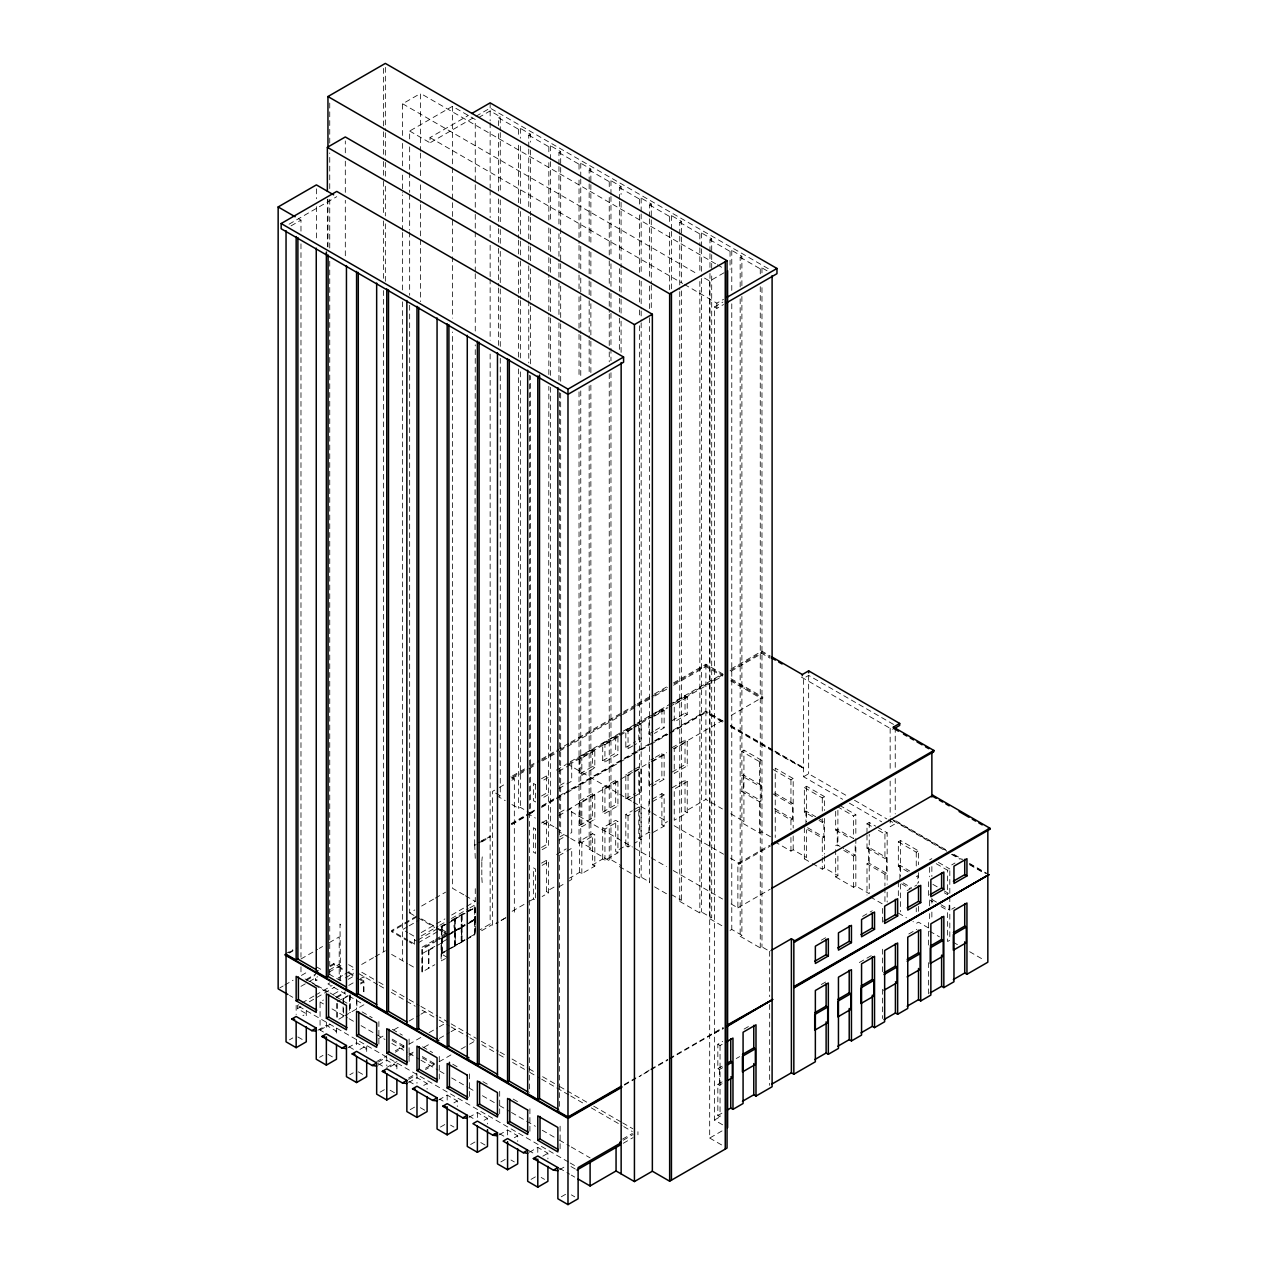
<?xml version="1.0" encoding="UTF-8"?>
<svg xmlns="http://www.w3.org/2000/svg" width="1268" height="1268" viewBox="0 0 1268 1268"><rect width="100%" height="100%" fill="white"/><g stroke="black" fill="none" stroke-linecap="round" stroke-linejoin="round"><path stroke-width="0.75" stroke-dasharray="5 3.75" d="M327.952 247.07L327.952 199.536M329.743 974.965L329.743 259.908M329.743 248.021L329.743 198.505M329.743 188.599L329.743 152.937M329.743 143.046L329.743 101.44M345.308 255.787L345.308 200.328M345.308 192.403L345.308 160.719M345.308 152.81L345.308 140.922M383.538 951.824L383.538 290.245M402.622 301.816L402.622 960.764M402.622 289.928L402.622 232.504M402.622 230.522L402.622 194.876M715.612 263.776L420.564 93.436L420.564 151.193M422.149 972.033L422.149 949.32M447.382 957.451L441.359 953.98L441.359 926.147L444.719 924.214M685.021 695.894L687.24 697.178L687.24 714.439L685.021 713.155L685.021 695.894L672.024 703.391M882.433 922.169L882.433 904.908M928.636 895.493L928.636 878.233M315.415 980.148L317 980.021L315.415 980.148L315.383 972.524M505.9 917.636L495.915 923.453L505.964 917.667M402.622 135.47L402.622 103.786L420.564 93.436M409.659 138.957L409.659 131.032L452.438 106.338L475.262 119.509L475.262 182.766M472.821 118.098L430.026 142.808L430.026 137.578L468.447 115.404M289.056 224.198L336.765 196.651M475.976 116.276L490.145 108.097L770.151 269.751M291.022 225.878L300.976 220.125L300.976 231.996M478.559 117.591L490.145 110.902L500.274 116.751L500.274 130.604M498.546 125.659L498.546 117.75L500.274 116.751M498.546 117.75L518.628 129.336L520.356 128.353L530.468 134.186L530.468 142.111M528.756 147.056L528.756 135.185L530.468 134.186M528.756 135.185L548.838 146.771L550.566 145.788L560.678 151.621L560.678 165.49M558.95 164.491L558.95 152.62L560.678 151.621M558.95 152.62L579.032 164.222L580.76 163.223L590.872 169.056L590.872 244.296M589.16 181.942L589.16 170.055L590.872 169.056M589.16 170.055L609.242 181.657L610.97 180.658L621.082 186.507L621.082 194.416M619.355 199.377L619.355 187.49L621.082 186.507M619.355 187.49L639.452 199.092L641.164 198.093L651.276 203.942L651.276 217.795M649.565 216.812L649.565 204.925L651.276 203.942M649.565 204.925L669.647 216.527L671.374 215.528L681.487 221.377L681.487 282.748M679.759 234.247L679.759 222.376L681.487 221.377M679.759 222.376L699.857 233.962L701.569 232.979L711.697 238.812L711.697 252.665M709.969 251.682L709.969 239.811L711.697 238.812M709.969 239.811L730.051 251.397L731.779 250.414L741.891 256.247L741.891 285.95M740.163 286.933L740.163 257.245L741.891 256.247M704.533 278.088L709.684 281.052L725.978 271.653M740.163 257.245L760.261 268.848L761.973 267.849L767.045 270.766M684.419 284.444L716.848 303.179L723.537 299.327M722.665 1124.827L714.423 1120.056L714.423 306.983L722.903 302.085M714.423 306.983L716.848 308.393L723.537 304.542M512.589 775.826L527.995 766.95M529.707 765.951L539.962 760.023M541.674 759.041L569.047 743.238M570.759 742.255L635.759 704.723M637.471 703.74L652.861 694.848M654.573 693.865L666.556 686.955M673.387 682.992L705.896 664.226L722.649 673.91L672.896 702.504M512.589 776.999L527.9 768.154M529.612 767.172L539.819 761.275M541.515 760.293L558.538 750.466M560.234 749.483L568.746 744.57M570.441 743.587L621.494 714.122M623.206 713.139L635.109 706.26M636.821 705.277L667.443 687.589M674.259 683.658L705.896 665.399L722.855 675.194M511.892 778.552L527.203 769.708M528.914 768.741L535.714 764.81M542.514 760.879L557.841 752.035M559.537 751.052L620.797 715.675M622.509 714.692L636.124 706.831M637.82 705.848L653.131 697.004M654.843 696.021L666.746 689.158M673.562 685.227L705.896 666.556L705.896 711.871L723.6 722.094M494.647 790.17L492.586 791.359L492.586 925.386L490.145 923.976L480.033 929.824M499.338 787.46L505.599 783.846M511.844 780.232L514.332 778.806L514.332 912.849L511.892 911.438L528.439 901.881M500.274 358.273L500.274 795.781L498.546 796.779L505.235 800.647M570.267 761.751L621.589 732.127M623.285 731.145L635.268 724.218M636.98 723.236L671.184 703.486M731.065 668.918L761.846 651.15L770.278 656.016M541.531 778.726L546.397 775.921L548.616 777.236L542.133 780.945M556.509 770.088L566.257 764.461M592.6 749.245L579.619 756.742L579.619 774.003L581.838 775.287L594.819 767.79L594.819 750.561L592.6 749.245L592.6 766.506L579.619 774.003M602.712 743.413L615.693 735.915L617.928 737.215L617.928 754.46L604.931 761.957L602.712 760.673L602.712 743.428L604.931 744.712L604.931 761.957M632.906 745.806L628.04 748.611L625.821 747.327L625.821 730.099L635.553 724.44M651.134 735.281L648.915 733.998L648.915 716.769L653.781 713.916M655.413 712.981L661.896 709.24L664.131 710.556L664.131 727.784L654.383 733.411M567.795 764.35L617.342 735.741M619.038 734.758L632.716 726.865M634.412 725.882L649.802 716.991M651.498 716.008L666.873 707.132M673.72 703.185L723.251 674.576M730.099 670.645L761.846 652.307L770.278 657.173M568.793 764.921L618.34 736.312M620.052 735.329L632.003 728.434M633.715 727.436L649.089 718.56M650.801 717.577L667.887 707.718M669.599 706.72L722.554 676.145M731.097 671.216L761.846 653.464M558.744 771.372L568.476 765.745M594.819 750.529L581.838 758.026L579.619 756.774L581.838 758.026L581.838 775.287M604.931 744.696L617.928 737.199M628.04 731.351L636.156 726.675M637.772 725.724L641.022 723.854L641.022 741.114L634.539 744.871M654.383 716.135L664.131 710.524M687.24 697.178L674.243 704.675L674.243 721.936L687.24 714.439M511.939 804.514L518.628 808.382L520.356 807.383L530.468 813.232L530.468 375.708M541.531 795.987L546.397 793.182L548.616 794.465L542.133 798.222M559.759 785.463L566.257 781.722M602.712 760.673L615.693 753.176L617.928 754.46M625.821 747.327L635.553 741.717M648.915 733.998L653.781 731.176M655.413 730.241L661.896 726.501L664.131 727.784M672.024 720.652L685.021 713.155M558.744 788.633L565.227 784.876M566.859 783.941L571.725 781.136L571.725 763.891M743.92 688.508L744.918 687.922M284.904 954.233L292.654 949.764M475.262 858.357L474.676 844.662L479.462 841.904M481.143 840.938L490.145 836.405L474.676 845.36M511.321 823.518L528.391 813.66M530.087 812.677L535.207 809.713M542.038 805.782L557.397 796.906M559.109 795.924L569.348 790.012M571.06 789.029L635.918 751.575M637.614 750.593L652.988 741.732M654.684 740.734L666.635 733.839M673.466 729.908L705.896 711.174L723.6 721.397M288.787 952.68L297.077 947.893M511.321 824.2L528.439 814.294M530.087 813.359L535.207 810.41M541.531 806.733L667.887 733.792M669.599 732.793L706.466 711.506M530.468 813.232L528.756 814.215L535.445 818.082M289.358 953.013L292.686 951.095M481.729 841.952L490.145 837.086L490.145 923.976M511.892 824.533L528.439 814.975M530.103 814.024L533.416 811.425M541.531 807.431L554.829 799.743M556.509 798.777L565.084 793.831M566.796 792.833L618.198 763.162M619.909 762.179L631.908 755.252M633.62 754.254L649.042 745.362M650.753 744.364L667.887 734.473M669.599 733.49L706.466 712.204M300.976 958.973L317.602 949.383M319.251 948.416L322.579 946.499M329.236 942.663L339.206 936.894L339.206 979.958M541.531 823.043L546.397 820.222L548.616 821.505L542.133 825.262M559.759 812.519L566.257 808.762M579.619 801.043L592.6 793.546L594.819 794.83L594.819 819.255L581.838 826.752L579.619 825.468L579.619 801.043L581.838 802.327L594.819 794.83M602.712 787.713L615.693 780.216L617.928 781.5L617.928 805.925L604.931 813.422L602.712 812.138L602.712 787.713L604.931 788.997L617.928 781.5M632.906 797.271L628.04 800.076L625.821 798.792L625.821 774.383L632.304 770.627M633.937 769.692L638.803 766.886L641.022 768.17L641.022 792.579L634.539 796.336M655.413 757.297L661.896 753.541L664.131 754.825L664.131 779.249L651.134 786.746L648.915 785.463L648.915 761.038L653.781 758.232M672.024 747.708L685.021 740.195L687.24 741.479L687.24 765.904L674.243 773.401L674.243 748.992L687.24 741.479M632.51 772.37L567.842 809.713L632.463 847.008M634.222 771.388L649.533 762.543M651.229 761.561L666.556 752.716M673.356 748.786L722.712 720.303M731.224 715.39L762.861 697.115L761.846 698.858L730.685 680.868M558.744 815.673L565.227 811.916M566.859 810.981L571.725 808.176L571.725 832.6L566.859 835.406M625.821 774.383L628.04 775.667L632.906 772.846M634.539 771.911L641.022 768.17M664.131 754.825L651.134 762.322L648.915 761.038M893.544 724.424L808.651 675.416L803.547 678.348L803.547 776.729L842.602 799.268M553.926 826.768L550.566 824.818L548.838 825.817L542.133 821.949M279.816 987.899L283.144 985.981M284.809 985.014L293.114 980.212M301.435 975.425L308.076 971.573M409.659 305.239L409.659 912.928L414.794 909.964M421.642 906.018L433.624 899.107M435.336 898.109L445.591 892.181M560.678 393.143L560.678 830.667L558.95 831.665L568.999 837.451M306.46 979.356L314.987 974.426M330.346 965.566L333.753 963.601L345.308 970.258M416.681 916.051L391.432 930.617L407.725 940.032M306.46 980.322L314.987 975.409M330.346 966.533L333.753 964.568L343.66 970.289M416.681 917.018L391.432 931.6L407.725 941.014M300.976 986.345L307.617 982.51M309.281 981.543L317.602 976.74M329.236 970.02L339.206 964.266M541.531 847.452L546.397 844.646L548.616 845.93L548.838 386.328M559.759 836.928L566.257 833.187M579.619 825.468L592.6 817.971L594.819 819.255M602.712 812.138L615.693 804.641L617.928 805.925M625.821 798.792L635.553 793.182M648.915 785.463L653.781 782.641M655.413 781.706L661.896 777.966L664.131 779.249M672.024 772.117L685.021 764.62L687.24 765.904M407.519 926.765L402.622 929.587L407.725 932.535M409.152 925.814L418.931 920.172M328.998 972.176L343.676 963.696M542.133 849.687L548.616 845.93M558.744 840.098L565.227 836.341M329.743 982.874L327.952 983.92L363.964 1004.716L344.944 1015.684M338.144 978.024L343.184 975.124M344.864 974.141L353.281 969.291M361.681 964.441L373.458 957.641M375.138 956.674L385.345 950.778M421.277 932.566L434.781 924.768M436.461 923.801L444.894 918.935M451.646 915.036L475.262 901.405L475.262 885.73M541.531 863.143L546.397 860.338L548.616 861.622L548.616 892.799L542.133 896.539M556.509 854.489L566.257 848.863M579.619 872.336L579.619 841.16L592.6 833.662L594.819 834.946L594.819 866.123L581.838 873.62L579.619 872.336L569.49 878.169M602.712 858.991L602.712 827.814L615.693 820.317L617.928 821.601L617.928 852.778L604.931 860.275L602.712 858.991L592.6 864.839L592.6 833.662M619.069 849.56L625.821 845.661L625.821 814.484L632.304 810.727M633.937 809.792L638.803 806.987L641.022 808.271L641.022 839.448L634.539 843.188M652.164 799.268L661.896 793.641L664.131 794.925L664.131 826.102L651.134 833.599L648.915 832.315L638.803 838.164L638.803 806.987M672.024 787.808L685.021 780.295L687.24 781.579L687.24 812.772L674.243 820.269L674.243 789.092L687.24 781.579M313.893 996.046L297.457 1005.54L297.457 1008.646L306.285 1013.734L302.909 1015.684M315.558 995.095L332.184 985.49M329.062 974.093L340.506 980.703L343.755 978.817M345.387 977.866L353.55 973.158M570.663 838.417L579.032 843.252L580.76 842.269L590.872 848.102L590.872 384.854M542.133 865.362L548.616 861.622M558.744 855.773L565.227 852.033M566.859 851.082L571.725 848.276L571.725 879.453L566.859 882.274M579.619 841.16L581.838 842.443L594.819 834.946M602.712 827.814L604.931 829.098L617.928 821.601M625.821 814.484L628.04 815.768L632.906 812.946M634.539 812.011L641.022 808.271M664.131 794.925L651.134 802.422L648.915 801.138L648.915 832.315M421.261 935.942L438.046 926.242M439.727 925.275L444.767 922.359M451.487 918.492L468.288 908.791M469.952 907.825L478.353 902.975M743.92 750.101L741.685 751.385L759.627 761.735L761.846 760.451L743.92 750.101L743.92 821.379L741.685 822.663L759.627 833.013L761.846 831.729L773.559 838.497M297.457 1008.646L300.849 1006.681M309.313 1001.799L334.72 987.122M348.272 979.308L353.36 976.36M451.424 920.346L464.849 912.595M466.513 911.629L474.898 906.779M418.091 939.921L441.644 926.322L441.644 929.285L418.091 942.885M448.254 934.579L441.93 937.892L441.93 926.48L447.969 922.993M451.566 920.917L454.879 919.348L454.879 930.76L448.84 934.247M455.164 918.856L461.489 915.528L461.489 926.94C450.885 939.382 452.121 914.371 461.489 915.528M465.087 924.863L461.774 926.433L461.774 915.036L464.801 913.293M468.383 911.216L474.707 907.888L474.707 919.3L468.669 922.787M441.93 926.48L448.254 923.167M448.84 922.835L454.879 919.348M461.774 915.036L465.087 913.451M468.669 911.375L474.707 907.888M323.467 1032.025L320.059 1030.06L320.059 1001.974L323.435 1000.024M333.563 994.175L340.315 990.276M348.763 985.394L353.835 982.478M360.587 978.579L363.964 976.629L363.964 981.036L360.556 983.001M589.16 385.837L589.16 849.1L590.872 848.102M433.925 940.365L422.149 947.164L422.149 948.353L433.925 941.553M435.606 939.398L445.702 933.565M336.67 996.791L345.197 991.861M336.67 997.757L345.197 992.844M360.556 983.984L363.964 982.003L363.964 993.351M435.606 940.571L445.702 934.754M437.286 940.587L422.022 949.399L422.022 972.096L434.829 964.71M438.966 939.604L447.382 934.754L436.43 928.43M451.566 932.329L454.879 930.76M455.164 930.252L461.489 926.94M461.774 926.433L464.801 924.689M469.905 921.741L474.707 919.3M448.254 949.669L441.93 952.981L441.93 938.558L444.957 936.814M448.539 934.738L454.879 931.409L454.879 945.849L448.84 949.336M455.164 930.918L461.489 927.605L461.489 942.029L455.45 945.516L455.164 930.918L461.489 927.605M465.087 939.953L461.774 941.522L461.774 927.098L464.801 925.355M468.383 923.278L474.707 919.966L474.707 934.389L468.669 937.876M441.93 938.558L448.254 935.229M448.84 934.912L454.879 931.409M461.774 927.098L465.087 925.529M468.669 923.453L474.707 919.966M337.462 1001.641L347.955 995.57M343.073 998.962L349.477 995.269L349.477 1013.069M434.829 946.34L422.355 953.536L422.355 971.906M446.653 939.509L441.106 942.71L441.106 961.081L445.496 958.545M428.6 950.493L434.829 946.895M436.889 945.706L441.438 943.075M761.196 785.241L743.27 774.891L741.685 775.794L759.627 786.16L761.196 785.241L761.196 800.932L759.627 801.836L741.685 791.486L743.27 790.566L761.196 800.932M289.421 1039.871L292.797 1037.921M530.103 900.914L533.416 899.012L535.635 900.296L535.635 869.119L533.416 867.835L533.416 899.012M546.397 860.338L546.397 891.515L556.509 885.666M661.896 793.641L661.896 824.818L666.952 821.902M685.021 780.295L685.021 811.488L705.896 799.426L722.427 808.968M441.93 952.981L444.957 951.238M448.539 949.161L454.879 945.849M455.164 945.342L461.489 942.029M461.774 941.522L464.801 939.778M469.905 936.83L474.707 934.389M441.359 953.98L444.719 952.046M451.424 948.163L464.849 940.412M466.513 939.445L474.898 934.611M481.618 930.728L491.73 924.895M558.744 886.95L565.227 883.21M625.821 845.661L628.04 846.945L632.906 844.139M589.16 849.1L609.242 860.687L610.97 859.704L621.082 865.537M317.935 1030.202L326.367 1025.336L336.48 1031.169L333.104 1033.119M320.059 1030.06L330.029 1024.306M338.857 1019.203L343.438 1016.556L343.438 1006.665M803.547 768.234L775.192 752.542M773.02 769.47L790.947 779.82L793.182 778.536L793.182 828.036M803.547 776.729L808.651 773.781L847.706 796.32M319.631 1057.306L322.991 1055.372M634.428 875.237L639.452 878.138L641.164 877.139L649.596 882.005M348.145 1047.637L356.577 1042.771L366.69 1048.604L363.314 1050.554M812.503 816.687L804.34 811.98L804.34 787.555L806.575 786.271L824.501 796.621L824.501 810.49M359.938 1049.413L366.69 1045.514L366.69 1054.231M378.641 1038.619L383.76 1035.655L383.76 1034.292M393.888 1029.806L400.64 1025.907M409.089 1021.041L419.217 1015.192M420.913 1014.21L427.665 1010.311M773.02 793.895L790.947 804.245L792.532 803.326L792.532 819.017L790.947 819.92L774.653 810.506M804.34 787.555L822.282 797.905L824.501 796.621M804.34 811.98L805.925 811.06L815.704 816.719M349.825 1074.757L353.201 1072.807M376.659 1061.585L386.851 1055.705M395.347 1050.807L403.842 1045.894L403.842 1047.257L395.315 1052.186M378.339 1061.982L386.772 1057.116L386.772 1065.817M408.914 1044.325L422.418 1036.527M429.17 1032.628L437.619 1027.762M439.314 1026.779L447.747 1021.913L439.378 1017.079M378.339 1065.072L386.772 1060.207L396.884 1066.039L393.524 1067.989M731.081 903.941L737.881 907.872L737.881 863.635L769.676 845.28M386.772 1067.434L396.963 1061.554M408.867 1054.675L413.97 1051.727L413.97 1053.09L408.835 1056.054M737.881 863.635L738.879 864.205L770.579 845.915M390.148 1066.848L396.884 1062.949L396.884 1071.666M424.098 1047.241L430.851 1043.342M439.299 1038.476L449.427 1032.628M451.107 1031.645L457.875 1027.746M679.759 291.656L679.759 901.405L681.487 900.407L681.487 290.657M819.017 820.444L822.282 822.33L823.851 821.41L823.851 837.102L822.282 838.005L805.972 828.606M774.653 841.698L790.947 851.113L793.182 849.814L806.575 857.548L806.575 829.827M837.308 806.575L853.602 815.99L855.837 814.706L855.837 836.5M380.035 1092.192L385.092 1089.275M835.675 811.282L835.675 830.065L837.245 829.145L853.554 838.56L853.602 815.99M408.565 1078.054L417.061 1073.14M425.557 1068.242L434.052 1063.329L434.052 1064.692L425.509 1069.621M408.55 1079.417L416.982 1074.551L416.982 1083.268M439.124 1061.776L450.933 1054.944M461.076 1049.096L467.829 1045.197M469.509 1044.214L476.261 1040.315M679.759 901.405L699.857 913.008L701.569 912.009L711.697 917.858L711.697 272.462M408.55 1082.507L416.982 1077.641L427.094 1083.49L427.094 1089.101M804.34 827.655L804.34 858.832L806.575 857.548M866.995 833.124L866.995 823.725L869.23 822.441L875.744 826.213M835.675 845.74L837.245 844.837L843.775 848.593M709.969 273.46L709.969 918.84L711.697 917.858M423.718 1085.424L427.094 1083.49M737.881 907.872L770.215 889.201M812.503 863.54L822.282 869.198L824.501 867.914L837.894 875.633L837.894 853.855M878.407 830.318L884.937 834.075L887.156 832.791L887.156 884.287M410.23 1109.627L415.286 1106.71M866.995 834.994L866.995 848.149L868.58 847.23L886.506 857.596L886.506 873.272L884.937 874.191L866.995 863.825L866.995 895.018M843.822 850.448L853.602 856.106L855.187 855.187L855.187 843.426M730.051 930.443L731.779 929.444L741.891 935.293L741.891 295.84M438.744 1099.942L447.176 1095.076L457.288 1100.925L457.288 1106.536M835.675 849.639L835.675 876.917L837.894 875.633M908.11 871.877L898.33 866.234L898.33 841.809L900.549 840.525L918.492 850.891L918.492 864.744M740.163 298.82L740.163 936.275L741.891 935.293M866.995 863.825L868.58 862.922L886.506 873.272M453.928 1102.875L457.288 1100.925M866.995 848.149L884.937 858.499L886.506 857.596M835.675 876.917L853.602 887.283L855.837 885.999L869.23 893.718L869.23 834.328M440.44 1127.062L445.496 1124.145M898.33 841.809L916.257 852.175L918.492 850.891M898.33 866.234L899.9 865.315L909.679 870.973M740.163 936.275L760.261 947.878L761.973 946.879L769.66 951.317L772.228 949.843M468.954 1117.393L477.386 1112.511L487.498 1118.36L487.498 1123.971M929.65 859.894L931.869 858.61M484.122 1120.31L487.498 1118.36M916.257 876.584L917.842 875.681L917.842 883.527M821.252 940.222L826.118 937.417M862.573 916.368L872.321 910.741M907.159 890.627L916.891 885.001M951.729 864.887L954.978 863.017M470.634 1144.497L475.69 1141.58M936.18 863.666L947.592 870.26L949.811 868.976L949.811 894.717M499.148 1134.828L507.58 1129.962L517.709 1135.795L517.709 1141.422M514.332 1137.745L517.709 1135.795M929.65 905.843L929.65 900.011L931.235 899.091L939.382 903.799M624.411 1084.441L635.823 1077.848M649.216 1070.113L639.088 1076.659L649.216 1070.81M650.896 1069.146L667.776 1059.398M669.472 1058.431L722.903 1027.587M624.411 1085.123L635.823 1078.529M650.896 1069.827L667.776 1060.08M669.472 1059.113L723.473 1027.904M714.423 1033.166L723.473 1028.602M500.844 1161.932L505.9 1159.015M941.062 906.588L947.592 910.361L949.161 909.441L949.161 901.611M529.358 1152.263L537.79 1147.397L547.903 1153.23L547.903 1158.857M722.633 1067.704L719.4 1069.574L717.831 1068.67L717.831 1044.246L722.665 1041.44M744.078 1029.077L748.928 1026.287M821.252 984.539L826.118 981.717M859.339 962.539L872.321 955.042M908.776 933.993L916.891 929.317M951.729 909.204L954.978 907.317M717.831 1044.246L720.05 1045.529L723.283 1043.659M542.847 1156.162L547.903 1153.23M717.831 1068.67L722.665 1065.865M531.038 1179.383L536.11 1176.45M559.568 1169.698L566.305 1165.799M622.572 1139.108L632.367 1133.465M720.05 1045.529L720.05 1116.807L717.831 1115.523L717.831 1084.346L722.665 1081.556M623.27 1140.186L633.049 1134.527M717.831 1084.346L719.4 1085.265L722.633 1083.395M623.27 1143.276L633.049 1137.634M561.249 1196.818L567.985 1192.919M717.831 1115.523L721.92 1113.161M714.423 1120.056L720.05 1116.807M709.684 281.052L709.684 1138.046L725.978 1128.631M736.217 1058.526L739.672 1056.624M717.323 264.758L722.475 267.738M402.622 103.786L697.669 274.126M430.026 137.578L682.707 283.461M409.659 131.032L430.026 142.808M298.535 218.73L300.976 220.125M760.848 652.877L770.072 658.219M801.328 677.064L892.371 729.623M731.018 678.745L762.861 697.115M731.351 680.092L762.861 698.288M704.881 665.969L722.427 676.098M730.447 725.359L773.29 750.085M775.002 751.084L804.134 767.901M895.858 820.856L945.563 849.544M954.138 854.505L962.697 859.45M969.56 863.397L986.694 873.303M730.447 726.041L773.528 750.894M775.002 751.765L804.134 768.582M890.722 818.573L946.546 850.78M952.411 854.204L961.382 859.355M969.56 864.094L986.187 873.668M722.427 722.078L705.896 712.521L705.896 799.426M730.685 726.849L773.528 751.575M893.48 820.84L946.546 851.478M951.46 854.315L959.733 859.086M969.655 864.808L984.523 873.398M854.489 800.251L886.744 818.874M888.44 819.857L895.24 823.772L890.152 826.72L890.152 818.906M849.401 803.183L881.656 821.807M793.182 778.536L775.239 768.186L775.239 837.482M839.527 805.291L855.837 814.706M877.377 827.148L887.156 832.791M938.399 862.383L949.811 868.976M866.995 823.725L871.893 826.546M648.915 716.737L651.134 718.053M774.589 792.976L792.532 803.326M817.337 817.654L823.851 821.41M932.868 884.351L937.749 887.172M944.28 890.944L949.161 893.766M835.675 830.065L850.352 838.528M944.327 892.799L947.592 894.669L947.592 870.26M638.803 722.57L641.022 723.854L638.803 722.601L638.803 739.83L641.022 741.114M774.589 808.667L792.532 819.017M807.558 827.687L823.851 837.102M845.407 849.544L855.187 855.187M903.165 882.893L911.312 887.6M941.014 904.734L949.161 909.441M901.58 883.796L909.742 888.503M929.65 900.011L932.915 901.881M625.821 730.067L628.04 731.382L628.04 748.611M730.685 813.739L743.92 821.379M928.525 927.97L918.492 922.169L916.257 923.453L912.992 921.567M953.124 942.156L958.085 945.025M969.655 951.713L984.523 960.304M804.34 858.832L810.87 862.605M870.26 896.888L883.305 904.417M898.33 913.103L906.477 917.81M929.65 931.188L939.43 936.83M685.021 811.488L687.24 812.772M641.022 792.579L638.803 791.295L638.803 766.886M592.6 766.506L594.819 767.79M566.844 763.732L617.944 793.229M619.64 794.212L631.575 801.107M633.271 802.089L650.31 811.916M652.006 812.899L667.333 821.743M674.148 825.69L723.553 854.204M730.368 858.135L739.83 863.666M661.896 824.818L664.131 826.102M638.803 838.164L641.022 839.448M510.893 776.824L514.332 778.806M634.159 847.991L649.454 856.819M651.166 857.802L666.461 866.646M673.26 870.561L722.57 899.028M617.928 852.778L615.693 851.494L615.693 820.317M495.661 793.134L500.274 795.781M555.622 827.75L560.678 830.667M671.374 894.574L681.487 900.407M619.355 866.535L632.748 874.27M654.589 886.871L669.647 895.573M709.969 918.84L723.362 926.575M592.6 864.839L594.819 866.123M490.145 837.086L489.575 836.072M474.676 844.662L475.262 344.864M546.397 891.515L548.616 892.799M481.824 861.178L482.268 856.883M481.824 862.161L481.824 868.881M481.824 869.864L481.824 876.584M481.824 877.583L482.268 884.24M714.423 1032.485L714.994 1033.499M463.85 894.812L452.438 888.234L452.438 331.994M465.483 895.763L475.262 901.405M441.644 929.285L445.956 931.774M421.61 918.904L434.781 926.496M436.43 927.447L447.382 933.771M409.659 912.928L415.888 916.526M418.329 917.969L434.781 927.479M409.437 933.517L414.541 936.466L414.541 944.929L409.437 941.997M414.541 939.81L416.395 940.888M409.437 941.014L414.541 943.963M391.622 954.408L407.504 963.585M409.136 964.52L415.635 968.276M709.684 1138.046L722.3 1145.321M340.569 925.022L339.998 924.007L340.506 980.703M348.589 964.663L353.518 967.5M361.808 972.287L377.008 981.067M378.704 982.034L385.456 985.933M392.208 989.832L407.408 998.613M409.089 999.58L419.217 1005.429M420.913 1006.412L437.714 1016.112M451.123 1023.862L464.564 1031.613M466.244 1032.58L476.277 1038.381M481.364 1041.313L498.387 1051.14M500.083 1052.123L505.187 1055.071M512.003 1059.002L527.314 1067.846M529.01 1068.829L535.825 1072.76M542.625 1076.69L557.952 1085.535M559.648 1086.517L586.878 1102.225M593.693 1106.156L620.924 1121.879M622.62 1122.862L632.827 1128.758M358.432 973.428L377.626 984.523M379.338 985.505L384.473 988.469M391.305 992.416L415.238 1006.221M422.07 1010.168L437.444 1019.044M439.156 1020.043L449.411 1025.955M451.123 1026.937L468.209 1036.812M469.921 1037.795L475.056 1040.759M481.888 1044.705L497.262 1053.581M498.974 1054.58L505.805 1058.526M512.652 1062.473L528.027 1071.349M529.739 1072.332L539.994 1078.26M541.705 1079.242L569.047 1095.029M570.759 1096.012L584.437 1103.905M591.268 1107.852L622.033 1125.619M623.745 1126.602L632.288 1131.532M348.684 972.207L353.756 975.14M360.556 979.07L363.964 981.036M348.684 973.19L353.756 976.122M357.148 978.072L363.964 982.003M316.398 966.787L322.674 970.4M309.82 981.289L328.285 991.941M329.965 992.907L334.99 995.824M305.081 978.959L316.794 985.727M335.291 996.394L347.004 1003.162M362.141 1011.896L372.19 1017.697M392.351 1029.347L402.384 1035.132M422.545 1046.782L432.594 1052.583M452.755 1064.217L457.78 1067.117M482.949 1081.652L487.974 1084.552M513.16 1099.087L518.184 1101.987M314.86 985.173L326.605 991.956M392.129 1039.126L403.842 1045.894M422.339 1056.561L434.052 1063.329M392.129 1040.489L403.842 1047.257M422.339 1057.924L434.052 1064.692M320.059 1001.974L323.467 1003.939M332.01 1008.884L347.4 1017.76M349.112 1018.743L354.232 1021.707M361.079 1025.654L384.997 1039.459M391.828 1043.405L407.218 1052.297M408.93 1053.28L419.185 1059.208M420.897 1060.191L437.983 1070.049M439.695 1071.048L444.814 1073.996M451.646 1077.943L467.036 1086.834M468.748 1087.817L475.579 1091.764M482.411 1095.71L497.801 1104.586M499.513 1105.569L509.768 1111.497M511.464 1112.48L535.397 1126.301M542.229 1130.248L557.619 1139.124M559.331 1140.106L569.586 1146.034M571.282 1147.017L590.096 1157.874M289.564 995.443L292.829 997.33M568.444 1162.011L296.157 1004.795L296.157 1014.543M570.156 1162.994L576.956 1166.925M570.98 1166.56L575.466 1169.144M349.112 1046.829L354.232 1049.793M378.165 1063.614L383.285 1066.562M408.93 1081.366L414.05 1084.33M439.695 1099.134L443.103 1101.1M468.748 1115.903L473.867 1118.867M499.513 1133.671L504.632 1136.619M528.566 1150.441L533.685 1153.405M559.331 1168.193L569.586 1174.12M571.282 1175.103L574.705 1177.084M297.853 1036.955L302.909 1039.871M328.047 1054.39L333.104 1057.306M358.258 1071.825L366.69 1076.69M390.148 1090.242L396.884 1094.141M420.342 1107.677L427.094 1111.576M450.552 1125.112L453.928 1127.062M480.746 1142.547L485.818 1145.48M510.956 1159.998L514.332 1161.932M541.167 1177.433L544.527 1179.383M571.361 1194.868L574.737 1196.818M949.811 896.698L949.811 940.254L947.592 941.538L947.592 910.361M931.869 866.535L931.869 876.442M931.869 898.22L931.869 904.163M931.869 912.072L931.869 919.997M929.65 867.407L929.65 876.806M929.65 913.642L929.65 921.44M928.636 922.533L928.636 946.958M928.636 962.634L928.636 993.811M918.492 872.669L918.492 882.56M918.492 906.319L918.492 912.263M916.257 852.175L916.257 867.201M916.257 907.856L916.257 911.755M900.549 840.525L900.549 876.172M900.549 884.097L900.549 911.819M899.9 865.315L899.9 881.006M898.33 881.91L898.33 897.506M895.24 727.372L895.24 768.693M895.24 778.52L895.24 813.929M890.152 728.339L890.152 771.324M890.152 781.104L890.152 816.259M887.156 892.196L887.156 902.103M884.937 834.075L884.937 858.499M884.937 874.191L884.937 885.872M884.937 887.822L884.937 901.469M882.433 949.209L882.433 973.634M882.433 989.309L882.433 1018.537M869.23 822.441L869.23 832.347M868.58 847.23L868.58 862.922M855.837 838.465L855.837 885.999M853.602 856.106L853.602 887.283M837.894 810.3L837.894 845.93M837.245 829.145L837.245 844.837M824.501 818.399L824.501 854.046M824.501 856.027L824.501 867.914M822.282 797.905L822.282 811.06M822.282 818.573L822.282 822.33M822.282 838.005L822.282 855.551M822.282 857.501L822.282 869.198M808.651 675.416L808.651 773.781M806.575 786.271L806.575 821.918M805.925 811.06L805.925 824.786M793.182 835.961L793.182 849.814M790.947 779.82L790.947 804.245M790.947 819.92L790.947 829.668M790.947 837.466L790.947 851.113M769.66 951.317L769.66 996.648M769.66 1004.541L769.66 1085.36M761.973 267.849L761.973 273.793M761.973 287.646L761.973 946.879M760.261 268.848L760.261 276.757M760.261 286.663L760.261 947.878M759.627 761.735L759.627 786.16M759.627 801.836L759.627 833.013M743.27 774.891L743.27 790.566M738.879 863.048L738.879 864.205M731.779 250.414L731.779 291.989M731.779 303.86L731.779 929.444M730.051 251.397L730.051 269.228M719.4 1069.574L719.4 1085.265M716.848 303.179L716.848 308.393M711.697 254.646L711.697 270.48M709.969 253.663L709.969 271.479M705.896 664.226L705.896 665.399M701.569 232.979L701.569 246.832M701.569 248.813L701.569 276.519M701.569 278.5L701.569 912.009M699.857 233.962L699.857 245.849M699.857 247.831L699.857 273.555M699.857 281.48L699.857 913.008M685.021 740.195L685.021 764.62M679.759 236.228L679.759 289.675M671.374 215.528L671.374 229.397M671.374 231.378L671.374 290.768M669.647 216.527L669.647 224.452M669.647 232.361L669.647 289.786M661.896 709.272L661.896 726.501M661.896 753.541L661.896 777.966M651.276 219.776L651.276 283.129M651.276 285.11L651.276 310.834M649.565 218.793L649.565 278.183M649.565 286.092L649.565 309.852M649.565 317.777L649.565 883.97M641.164 198.093L641.164 211.962M641.164 213.927L641.164 273.333M641.164 281.242L641.164 308.964M641.164 310.945L641.164 320.836M641.164 322.817L641.164 877.139M639.452 199.092L639.452 207.017M639.452 214.926L639.452 272.335M639.452 280.26L639.452 302.038M639.452 309.947L639.452 317.872M639.452 325.797L639.452 878.138M637.947 1131.706L637.947 1134.797M628.04 775.667L628.04 800.076M628.04 815.768L628.04 846.945M621.082 202.341L621.082 267.675M621.082 269.64L621.082 297.362M621.082 299.343L621.082 313.196M621.082 321.121L621.082 352.789M619.355 201.358L619.355 260.748M619.355 268.657L619.355 296.379M619.355 298.36L619.355 316.176M619.355 318.157L619.355 349.825M615.693 735.931L615.693 753.176M615.693 780.216L615.693 804.641M610.97 180.658L610.97 194.511M610.97 196.492L610.97 255.882M610.97 263.807L610.97 291.529M610.97 293.51L610.97 311.326M610.97 313.307L610.97 360.809M610.97 372.697L610.97 859.704M609.242 181.657L609.242 189.566M609.242 197.491L609.242 258.862M609.242 260.843L609.242 284.603M609.242 292.512L609.242 312.308M609.242 314.29L609.242 349.936M609.242 351.902L609.242 361.808M609.242 373.68L609.242 860.687M604.931 788.997L604.931 813.422M604.931 829.098L604.931 860.275M592.6 793.546L592.6 817.971M590.872 252.205L590.872 273.983M590.872 281.908L590.872 295.761M590.872 303.686L590.872 339.317M590.872 341.298L590.872 372.966M589.16 183.908L589.16 243.297M589.16 251.222L589.16 278.944M589.16 280.925L589.16 298.741M589.16 300.722L589.16 338.334M589.16 340.315L589.16 373.965M581.838 802.327L581.838 826.752M581.838 842.443L581.838 873.62M580.76 163.223L580.76 177.076M580.76 179.057L580.76 238.447M580.76 246.372L580.76 270.132M580.76 278.041L580.76 293.875M580.76 295.856L580.76 333.484M580.76 335.449L580.76 379.005M580.76 390.893L580.76 842.269M579.032 164.222L579.032 172.131M579.032 180.056L579.032 243.408M579.032 245.39L579.032 273.096M579.032 275.077L579.032 288.93M579.032 296.855L579.032 332.485M579.032 334.467L579.032 378.022M579.032 391.875L579.032 843.252M560.678 167.455L560.678 278.326M560.678 286.251L560.678 321.882M560.678 323.863L560.678 381.272M560.107 1126.19L560.107 1150.615M559.6 392.604L559.6 1110.182M558.95 166.473L558.95 225.862M558.95 233.787L558.95 261.509M558.95 263.475L558.95 281.306M558.95 283.271L558.95 314.955M558.95 322.88L558.95 380.289M550.566 145.788L550.566 159.641M550.566 161.622L550.566 221.012M550.566 228.937L550.566 256.643M550.566 258.624L550.566 272.493M550.566 280.402L550.566 316.033M550.566 318.014L550.566 375.423M550.566 387.311L550.566 824.818M548.838 146.771L548.838 154.696M548.838 162.621L548.838 220.03M548.838 227.939L548.838 249.717M548.838 257.642L548.838 277.438M548.838 279.42L548.838 315.05M548.838 317.032L548.838 376.422M546.397 775.953L546.397 793.182M546.397 820.222L546.397 844.646M537.79 1147.397L537.79 1153.008M530.468 150.02L530.468 215.354M530.468 217.335L530.468 245.057M530.468 247.022L530.468 260.891M530.468 268.8L530.468 304.447M530.468 306.428L530.468 363.837M529.897 1108.755L529.897 1133.18M529.39 375.154L529.39 1092.747M528.756 149.038L528.756 208.428M528.756 216.352L528.756 244.058M528.756 246.04L528.756 263.855M528.756 265.836L528.756 362.854M520.356 128.353L520.356 138.244M520.356 146.169L520.356 203.577M520.356 211.487L520.356 239.208M520.356 241.189L520.356 259.005M520.356 260.986L520.356 298.598M520.356 300.579L520.356 357.988M520.356 371.857L520.356 807.383M518.628 129.336L518.628 137.261M518.628 145.186L518.628 206.557M518.628 208.523L518.628 238.226M518.628 240.207L518.628 254.06M518.628 261.985L518.628 297.615M518.628 299.597L518.628 358.987M518.628 368.893L518.628 808.382M507.58 1129.962L507.58 1135.573M500.274 132.585L500.274 191.975M500.274 199.9L500.274 221.678M500.274 229.587L500.274 243.456M500.274 251.365L500.274 287.012M500.274 288.977L500.274 346.402M499.687 1091.32L499.687 1115.745M498.546 133.584L498.546 190.993M498.546 198.917L498.546 226.623M498.546 228.605L498.546 246.42M498.546 248.401L498.546 286.013M498.546 287.994L498.546 345.403M490.145 102.867L490.145 108.097M490.145 110.902L490.145 120.793M490.145 122.774L490.145 187.997M490.145 189.978L490.145 217.652M490.145 225.561L490.145 237.417M490.145 245.326L490.145 276.963M490.145 278.944L490.145 340.22M490.145 354.057L490.145 836.405M477.386 1112.511L477.386 1118.138M475.262 184.748L475.262 212.422M475.262 214.403L475.262 271.717M475.262 273.698L475.262 331.027M474.422 907.73L474.422 919.126M474.422 919.791L474.422 934.215M469.493 1073.885L469.493 1098.294M462.059 915.195L462.059 926.607M462.059 927.273L462.059 941.696M461.203 915.369L461.203 926.765M461.203 927.431L461.203 941.855M455.45 919.015L455.45 930.427M455.45 931.092L455.45 945.516M454.578 919.173L454.578 930.585M454.578 931.251L454.578 945.674M452.438 106.338L452.438 165.728M452.438 167.709L452.438 254.805M452.438 256.786L452.438 318.141M447.176 1095.076L447.176 1100.703M442.215 926.654L442.215 938.066M442.215 938.716L442.215 953.156M441.438 942.52L441.438 960.89M439.283 1056.45L439.283 1080.859M428.933 949.732L428.933 968.102M428.6 949.938L428.6 968.292M420.564 153.174L420.564 176.918M420.564 184.843L420.564 202.658M420.564 204.639L420.564 301.625M409.659 146.882L409.659 170.625M409.659 172.607L409.659 192.403M409.659 194.384L409.659 230.015M409.659 231.996L409.659 295.333M409.089 1038.999L409.089 1063.424M402.622 143.395L402.622 167.154M402.622 175.079L402.622 192.894M385.345 67.362L385.345 130.747M385.345 132.728L385.345 160.45M385.345 162.431L385.345 178.281M385.345 186.206L385.345 215.925M385.345 223.85L385.345 281.29M383.538 68.393L383.538 129.796M383.538 131.777L383.538 159.514M383.538 161.496L383.538 179.327M383.538 181.308L383.538 212.992M383.538 220.917L383.538 278.358M378.878 1021.564L378.878 1045.989M363.599 986.552L363.599 993.89M356.879 1000.88L356.879 1008.789M356.577 1039.681L356.577 1048.382M356.53 999.105L356.53 1009.011M350.19 994.857L350.19 1012.656M349.825 995.063L349.825 1012.863M343.438 998.185L343.438 1004.684M343.073 998.407L343.073 1004.89M343.073 1006.871L343.073 1016.762M337.462 1003.479L337.462 1020.011M336.67 1003.432L336.67 1020.471M336.48 1028.079L336.48 1036.796M333.753 963.601L333.753 964.568M327.366 199.139L327.366 246.642M326.367 1022.246L326.367 1030.947M316.398 188.837L316.398 198.743M316.398 206.652L316.398 240.302M306.285 1010.644L306.285 1019.345M300.976 243.852L300.976 957.166M300.976 966.802L300.976 974.616M535.635 784.734L533.416 783.418L533.416 800.679L535.635 801.962L535.635 784.734M535.635 829.003L533.416 827.719L533.416 852.144L535.635 853.427L535.635 829.003M475.294 907.555L475.294 918.967L475.294 907.555M475.294 919.633L475.294 934.056L475.294 919.633"/><path stroke-width="1.5" d="M327.366 191.214L327.366 147.31L345.308 136.96L652.354 314.242L652.354 1171.22L669.647 1181.205L727.039 1148.063L727.039 260.685L385.345 63.4L327.952 96.542L327.952 148.039M837.815 947.925L849.211 941.347L849.211 925.751M851.446 942.631L851.446 925.355L838.449 932.852L838.449 950.128L851.446 942.631L849.211 941.347M860.956 934.564L872.321 928.002L872.321 912.659M874.54 929.285L874.54 912.025L861.558 919.522L861.558 936.783L874.54 929.285L872.321 928.002M884.05 921.218L895.414 914.672L895.414 899.329M897.649 915.956L897.649 898.695L884.652 906.192L884.652 923.453L897.649 915.956L895.414 914.672M907.159 907.888L918.523 901.326L918.523 885.983M920.742 902.61L920.742 885.349L907.761 892.846L907.761 910.107L920.742 902.61L918.523 901.326M930.252 894.558L941.617 887.996L941.617 872.653M943.836 889.28L943.836 872.019L930.855 879.516L930.855 896.777L943.836 889.28L941.617 887.996M953.362 881.212L964.726 874.651L964.726 859.308M966.945 875.934L966.945 858.674L953.964 866.171L953.964 883.431L966.945 875.934L964.726 874.651M793.831 986.631L988.977 874.619L793.831 987.312L793.831 941.3L794.83 941.886L989.848 829.304L989.848 828.178L932.883 795.29L771.911 888.218M287.931 994.492L278.152 988.85L278.152 206.953L316.398 184.89L333.642 194.844M281.163 223.533L336.765 191.42L623.587 357.021L623.587 362.236L567.985 394.348L281.163 228.747L281.163 223.533L567.985 389.118L623.587 357.021M471.775 113.486L490.145 102.867L776.967 268.467L776.967 273.682L726.881 302.608M327.952 96.542L669.647 293.811L727.039 260.685M327.366 147.31L634.428 324.592L652.354 314.242M726.881 297.394L776.967 268.467M568.571 1118.027L285.474 954.598M286.045 230.728L286.045 954.233L296.157 960.082L297.885 959.083L316.303 969.719M771.974 656.982L802.343 674.513L808.651 670.867L899.694 723.442L899.694 725.407L893.829 728.783M316.255 248.163L316.255 971.668L317.967 970.686M316.255 971.668L326.367 977.517L328.095 976.519L346.497 987.154M296.157 1000.801L316.255 1012.403L316.255 987.978L296.157 976.376L296.157 1000.801L298.392 999.517L316.794 1010.152M316.255 1031.169L311.801 1030.646L291.719 1019.044L296.157 1016.476L316.255 1028.079L316.255 1059.255L326.367 1065.104L336.48 1059.255L336.48 1044.277M346.449 265.598L346.449 989.103L356.577 994.952L358.289 993.953L376.707 1004.589M326.367 1018.236L346.449 1029.838L346.449 1005.413L326.367 993.811L326.367 1018.236L328.586 1016.952L347.004 1027.587M311.801 1030.646L316.255 1028.079M286.045 954.915L286.045 1041.82L296.157 1047.669L306.285 1041.82L306.285 1026.842M346.449 1048.604L342.011 1048.081L321.913 1036.495L326.367 1033.927L346.449 1045.514L346.449 1076.69L356.577 1082.539L366.69 1076.69L366.69 1059.842M376.659 283.033L376.659 1006.554L386.772 1012.387L388.499 1011.389L406.901 1022.024M356.577 1035.671L376.659 1047.273L376.659 1022.848L356.577 1011.246L356.577 1035.671L358.796 1034.387L377.214 1045.022M893.369 728.244L893.369 727.071L899.694 723.442M342.011 1048.081L346.449 1045.514M376.691 1066.071L372.206 1065.516L352.124 1053.93L356.577 1051.362L376.691 1062.98L376.659 1094.141L386.772 1099.974L396.884 1094.141L396.884 1079.147M406.854 300.468L406.854 1023.989L416.982 1029.822L418.694 1028.839L438.791 1040.426M386.772 1053.106L406.854 1064.708L406.854 1040.283L386.772 1028.697L386.772 1053.106L388.991 1051.822L407.408 1062.457M372.206 1065.516L376.659 1062.949M771.388 844.282L933.882 750.466L933.882 751.623L772.291 844.932M406.901 1083.506L402.416 1082.967L382.318 1071.365L386.772 1068.797L406.901 1080.415L406.854 1111.576L416.982 1117.409L427.094 1111.576L427.094 1096.598M437.064 317.919L437.064 1041.424L447.176 1047.257L448.904 1046.274L468.986 1057.861M416.982 1070.557L437.064 1082.143L437.064 1057.734L416.982 1046.132L416.982 1070.557L419.201 1069.273L437.619 1079.892M402.416 1082.967L406.854 1080.399M437.111 1100.941L432.61 1100.402L412.528 1088.8L416.982 1086.232L437.111 1097.85L437.064 1129.011L447.176 1134.844L457.288 1129.011L457.288 1114.033M467.274 335.354L467.274 1058.859L477.386 1064.708L479.098 1063.709L497.516 1074.345M467.321 1075.201L447.176 1063.567L447.176 1087.992L449.411 1086.708L467.813 1097.327M432.61 1100.402L437.064 1097.834M467.274 1118.36L462.82 1117.837L442.738 1106.235L447.176 1103.667L467.321 1115.301M497.468 352.789L497.468 1076.294L507.58 1082.143L509.308 1081.144L527.726 1091.78M477.386 1105.427L497.468 1117.029L497.468 1092.604L477.386 1081.002L477.386 1105.427L479.605 1104.143L498.023 1114.778M462.82 1117.837L467.274 1115.269L467.274 1146.446L477.386 1152.295L487.498 1146.446L487.498 1129.598M772.228 949.843L791.39 938.764L794.83 940.761L989.848 828.178M527.678 370.224L527.678 1093.729L537.79 1099.578L539.518 1098.579L557.92 1109.215M527.742 1110.071L507.58 1098.437L507.58 1122.862L509.815 1121.578L528.217 1132.213M497.531 1132.736L477.386 1121.102L472.932 1123.67L493.014 1135.272L497.468 1132.704L497.468 1163.881L507.58 1169.73L517.709 1163.881L517.709 1148.903M814.753 961.239L826.118 954.677L828.337 955.961L828.337 938.7L815.356 946.197L815.356 963.458L828.337 955.961M557.872 387.659L557.872 1111.18L567.985 1117.013L621.146 1086.327L621.732 1087.342L567.985 1118.36L284.904 954.915M727.99 1024.639L772.672 999.501L726.865 1026.636M621.732 1086.66L567.985 1117.694L567.985 1204.6L557.872 1198.767L557.872 1167.574L537.79 1155.988L533.337 1158.556L553.434 1170.142L557.952 1170.713M726.865 1025.955L772.672 999.501M794.402 987.645L988.977 874.619M537.79 1140.297L557.872 1151.899L557.872 1127.474L537.79 1115.872L537.79 1140.297L540.01 1139.013L558.427 1149.648M527.742 1150.187L507.58 1138.553L503.142 1141.121L523.224 1152.707L527.678 1150.139L527.678 1181.316L537.79 1187.165L547.903 1181.316L547.903 1166.338M726.501 1041.805L732.967 1038.064L732.967 1109.357L730.733 1108.073L727.483 1109.944M727.515 1063.075L730.733 1061.205L732.318 1062.124L732.318 1077.8L727.467 1080.605M742.462 1054.437L753.763 1047.907L755.348 1048.826L755.348 1064.502L742.43 1071.967L742.43 1056.276L755.348 1048.826M814.753 1012.704L826.118 1006.142L827.687 1007.061L827.687 1022.737L814.706 1030.234L814.706 1014.543L827.687 1007.061M837.863 999.358L849.211 992.812L850.796 993.716L850.796 1009.407L837.815 1016.904L837.815 1001.213L850.796 993.716M860.956 986.029L872.321 979.467L873.89 980.386L873.89 996.062L860.909 1003.559L860.909 987.883L873.89 980.386M884.05 972.699L895.414 966.137L896.999 967.04L896.999 982.732L884.018 990.229M907.159 959.353L918.523 952.791L920.092 953.71L920.092 969.386L907.111 976.883M930.252 946.023L941.617 939.461L943.202 940.365L943.202 956.056L930.221 963.553L930.221 947.862L943.202 940.365M953.362 932.677L964.726 926.115L966.295 927.035L966.295 942.71L953.314 950.207L953.314 934.532L966.295 927.035M727.467 1064.914L732.318 1062.124M884.018 974.537L896.999 967.04M907.111 961.207L920.092 953.71M553.434 1170.142L557.872 1167.574M576.956 1170.015L620.004 1145.162L620.004 1142.072L621.146 1142.722L578.113 1167.574L578.113 1198.767L567.985 1204.6M578.129 1179.05L590.096 1185.96L616.058 1170.966L634.428 1181.57L652.354 1171.22M742.462 1101.306L753.763 1094.775L755.997 1096.059L772.101 1086.755L772.101 275.663M771.879 1084.077L791.39 1072.807L793.831 1074.218L815.356 1061.792L815.356 990.498L828.337 983.001L828.337 1054.294L826.118 1053.011L814.753 1059.572M837.863 1046.227L849.211 1039.665L851.446 1040.949L861.558 1035.116L861.558 963.823L874.54 956.326L874.54 1027.619L884.652 1021.77L884.652 950.493L897.649 942.996L897.649 1014.273L907.761 1008.44L907.761 937.147L920.742 929.65L920.742 1000.943L930.855 995.095L930.855 923.817L943.836 916.32L943.836 987.598L953.964 981.765L953.964 910.487L966.945 902.99L966.945 974.268L964.726 972.984L953.362 979.546M860.956 1032.897L872.321 1026.335L874.54 1027.619M884.05 1019.551L895.414 1012.989L897.649 1014.273M907.159 1006.221L918.523 999.66L920.742 1000.943M930.252 992.876L941.617 986.314L943.836 987.598M732.967 1109.357L743.08 1103.509L743.08 1032.231L755.997 1024.782L755.997 1096.059M828.337 1054.294L838.449 1048.446L838.449 977.168L851.446 969.671L851.446 1040.949M966.945 974.268L987.835 962.206L987.835 829.304M291.719 1019.044L294.683 1019.393M321.913 1036.495L324.877 1036.844M352.124 1053.93L355.088 1054.279M382.318 1071.365L385.298 1071.714M412.528 1088.8L415.492 1089.149M442.738 1106.235L445.702 1106.584M493.014 1135.272L497.468 1135.795L494.124 1133.861M523.224 1152.707L527.742 1153.278M533.337 1158.556L536.301 1158.904M278.152 206.953L295.143 216.765M893.369 727.071L933.882 750.466M771.974 658.14L775.35 660.089M778.726 662.039L782.087 663.988M895.065 729.211L898.441 731.16M903.498 734.093L906.874 736.042M910.25 737.976L913.626 739.926M917.002 741.875L922.074 744.807M925.45 746.757L928.826 748.706M932.883 752.209L931.869 751.623L931.869 797.001M936.149 798.301L932.883 796.415L932.883 795.29M939.398 800.187L942.663 802.058M945.928 803.944L949.193 805.83M959.083 811.536L969.006 817.274M972.302 819.176L975.615 821.093M978.912 822.995L982.225 824.897M988.834 828.717L989.848 829.304M943.202 956.056L941.617 955.137L941.617 986.314M815.356 928.889L816.354 929.46M895.414 981.812L896.999 982.732M873.89 996.062L872.321 995.158L872.321 1026.335M850.796 1009.407L849.211 1008.488L849.211 1039.665M730.733 1076.897L732.318 1077.8M447.176 1087.992L467.274 1099.578L467.274 1075.169M507.58 1122.862L527.678 1134.464L527.678 1110.039M964.726 903.577L964.726 926.115M964.726 941.807L964.726 972.984M941.617 916.923L941.617 939.461M918.523 930.252L918.523 952.791M918.523 968.483L918.523 999.66M895.414 943.582L895.414 966.137M895.414 983.762L895.414 1012.989M872.321 956.928L872.321 979.467M849.211 970.258L849.211 992.812M826.118 939.334L826.118 954.677M826.118 983.603L826.118 1006.142M826.118 1021.818L826.118 1053.011M808.651 670.867L808.651 672.848M802.343 674.513L802.343 675.686M794.83 940.761L794.83 941.886M793.831 987.312L793.831 1074.218M791.39 938.764L791.39 1072.807M753.763 1025.368L753.763 1047.907M753.763 1063.598L753.763 1094.775M730.733 1038.666L730.733 1061.205M730.733 1078.846L730.733 1108.073M727.61 270.702L727.61 1127.68M725.248 261.715L725.248 1149.093M671.438 292.781L671.438 1180.159M669.647 293.811L669.647 1181.205M634.428 324.592L634.428 1181.57M621.146 362.521L621.146 1173.914M616.058 1146.621L616.058 1170.966M590.096 1161.615L590.096 1185.96M567.985 389.118L567.985 1117.013M540.01 1116.474L540.01 1139.013M539.518 375.074L539.518 1098.579M537.79 376.057L537.79 1099.578M537.79 1159.079L537.79 1187.165M509.815 1099.039L509.815 1121.578M509.308 359.605L509.308 1081.144M507.58 358.622L507.58 1082.143M507.58 1141.644L507.58 1169.73M479.605 1081.604L479.605 1104.143M479.098 342.17L479.098 1063.709M477.386 341.187L477.386 1064.708M477.386 1126.079L477.386 1152.295M449.411 1062.283L449.411 1086.708M448.904 324.735L448.904 1046.274M447.176 323.752L447.176 1047.257M447.176 1106.758L447.176 1134.844M419.201 1046.718L419.201 1069.273M418.694 307.3L418.694 1028.839M416.982 306.317L416.982 1029.822M416.982 1091.193L416.982 1117.409M388.991 1029.283L388.991 1051.822M388.499 289.865L388.499 1011.389M386.772 288.882L386.772 1012.387M386.772 1073.758L386.772 1099.974M358.796 1011.848L358.796 1034.387M358.289 272.43L358.289 993.953M356.577 271.447L356.577 994.952M356.577 1056.323L356.577 1082.539M328.586 994.413L328.586 1016.952M328.095 254.979L328.095 976.519M326.367 252.031L326.367 977.517M326.367 1037.018L326.367 1065.104M298.392 976.978L298.392 999.517M297.885 237.544L297.885 959.083M296.157 236.561L296.157 960.082M296.157 1021.453L296.157 1047.669"/></g></svg>
